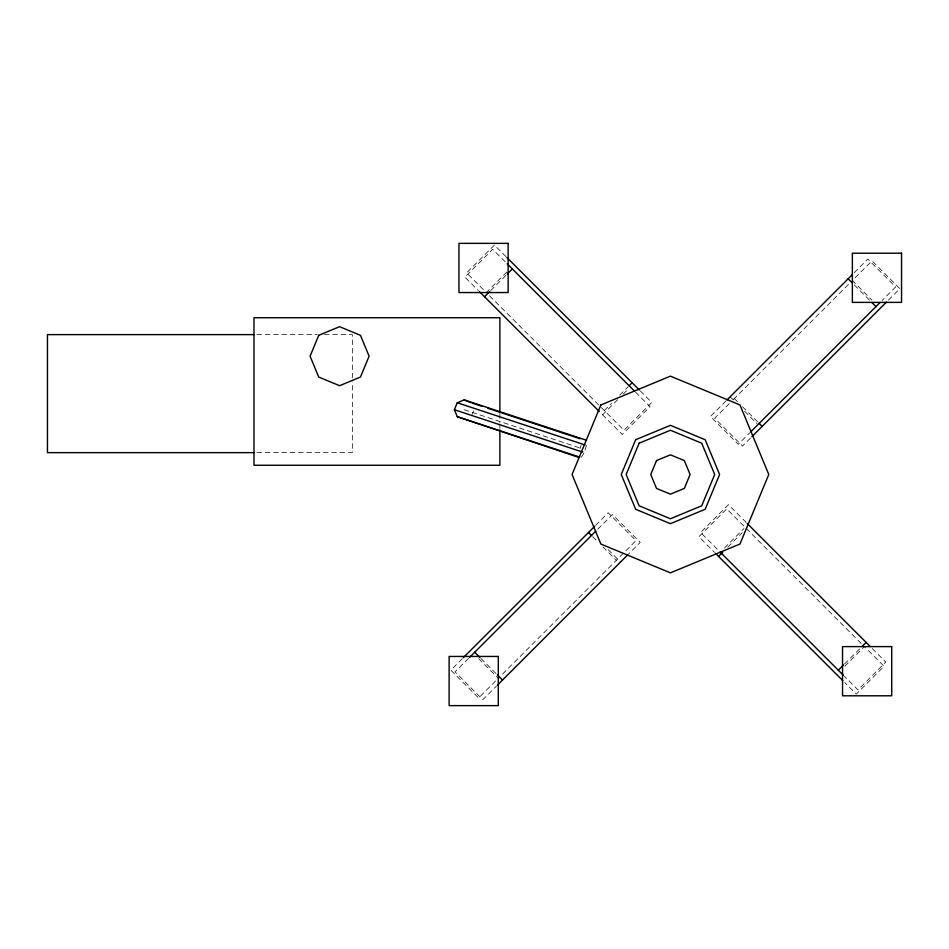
<?xml version="1.0" encoding="UTF-8"?>
<svg xmlns="http://www.w3.org/2000/svg" width="949" height="949" viewBox="0 0 949 949"><rect width="100%" height="100%" fill="white"/><g stroke="black" fill="none" stroke-linecap="round" stroke-linejoin="round"><path stroke-width="0.71" stroke-dasharray="4.75 3.56" d="M580.029 448.675L581.132 445.081M586.458 445.425L584.252 452.602L581.132 457.584M472.127 414.357L473.575 410.881M506.896 271.936L486.291 292.553L466.611 272.873L494.441 245.056L505.912 256.538M490.716 290.584L506.173 275.127M604.311 410.573L611.524 403.361M619.768 395.116L628.013 386.872M602.568 414.784L618.013 399.339M623.173 394.179L628.321 389.031M462.293 658.677L450.811 670.16L478.628 697.978L499.494 677.111M595.664 525.307L608.179 512.792L635.996 540.61L500.396 676.222M468.592 658.345L455.034 671.904L482.851 699.721L496.315 686.269M597.799 529.139L612.402 514.536L640.219 542.354L628.736 553.836M726.104 400.834L710.457 416.481L738.275 444.298L749.757 432.815M854.266 272.671L867.825 259.113L895.642 286.93L882.084 300.489M729.283 403.622L714.68 418.224L742.498 446.042L750.849 437.703M733.458 399.446L849.248 283.656M888.383 300.157L899.866 288.674L872.048 260.856L852.368 280.536L871.953 300.109M724.419 548.071L743.992 528.498M727.824 547.134L742.248 532.709M844.503 664.039L859.96 648.582M844.812 666.198L864.385 646.613L884.065 666.293L856.247 694.11L844.764 682.628M256.93 334.617L317.108 334.617M324.451 334.617L352.34 334.617L352.34 380.347M256.93 452.637L352.34 452.637L352.34 381.83M464.215 409.731L581.298 448.391M854.337 284.961L869.794 300.418M734.348 398.556L737.444 401.641M742.592 406.801L758.049 422.246M730.137 396.801L733.221 399.897M744.562 411.225L756.922 423.598M640.326 390.952L651.797 402.423L623.979 430.241L489.411 295.673M505.2 261.794L492.685 249.279L464.868 277.096L478.426 290.655M635.557 392.151L650.053 406.647L622.236 434.464L600.326 412.554M746.175 522.436L728.441 504.702L700.623 532.519L720.291 552.199M872.25 648.511L885.808 662.07L857.991 689.887L844.432 676.329M861.265 643.493L726.697 508.925L698.879 536.743L714.526 552.389M608.179 549.661L620.551 562.033M592.627 536.588L597.787 541.737M602.935 546.885L616.328 560.278M480.882 658.416L496.339 673.873M478.723 658.725L498.308 678.31M499.874 413.622L499.874 422.483M499.874 423.954L499.874 428.379"/><path stroke-width="1.42" d="M578.937 457.442L457.264 416.682L454.381 409.731L457.264 402.767L464.215 399.885L586.458 440.253M484.536 296.764L489.696 291.616M507.205 274.095L512.353 268.947M629.033 385.84L632.129 382.755M463.337 657.633L594.726 526.256M469.53 657.408L595.83 531.108M727.029 399.909L852.297 274.641M497.347 685.225L627.787 554.785M750.706 431.866L880.114 302.458M751.822 436.73L886.402 302.138M718.547 556.411L722.675 552.294M838.323 670.219L843.471 665.071M862.012 646.518L866.14 642.402M253.988 334.617L47.45 334.617L47.45 452.637L253.988 452.637M472.566 403.23L482.341 406.457M487.928 408.307L580.064 438.723M457.264 402.767L585.058 444.962M454.381 409.731L582.864 452.151M457.264 416.682L579.732 457.121M464.215 399.885L471.167 402.767M848.157 278.781L852.273 282.909M871.846 302.482L875.974 306.598M759.081 423.278L762.166 426.374M506.861 257.487L639.377 390.003M507.181 263.775L634.525 391.107M747.219 523.48L870.28 646.542M479.364 291.592L599.282 411.51M720.291 552.199L843.495 675.391M715.439 553.303L842.783 680.647M588.51 532.46L591.595 535.556M474.702 652.236L479.862 657.384M497.371 674.905L502.519 680.053M499.874 412.151L499.874 317.737L253.988 317.737L253.988 465.259L499.874 465.259L499.874 429.861M318.734 335.329L310.086 356.183L318.734 377.05L339.6 385.697L360.466 377.05L369.102 356.183L360.466 335.329L339.6 326.681L318.734 335.329M600.871 404.95L572.069 474.5L600.871 544.05L670.421 572.852L739.971 544.05L768.773 474.5L739.971 404.95L670.421 376.148L600.871 404.95M635.652 439.731L621.251 474.5L635.652 509.269L670.421 523.682L705.19 509.269L719.603 474.5L705.19 439.731L670.421 425.318L635.652 439.731M639.128 443.207L626.162 474.5L639.128 505.793L670.421 518.759L701.714 505.793L714.68 474.5L701.714 443.207L670.421 430.241L639.128 443.207M656.506 460.585L650.753 474.5L656.506 488.415L670.421 494.168L684.336 488.415L690.089 474.5L684.336 460.585L670.421 454.832L656.506 460.585M508.142 243.371L458.96 243.371L458.96 292.553L508.142 292.553L508.142 243.371M901.55 253.205L852.368 253.205L852.368 302.387L901.55 302.387L901.55 253.205M891.716 646.613L842.534 646.613L842.534 695.795L891.716 695.795L891.716 646.613M498.308 656.447L449.126 656.447L449.126 705.629L498.308 705.629L498.308 656.447"/></g></svg>
